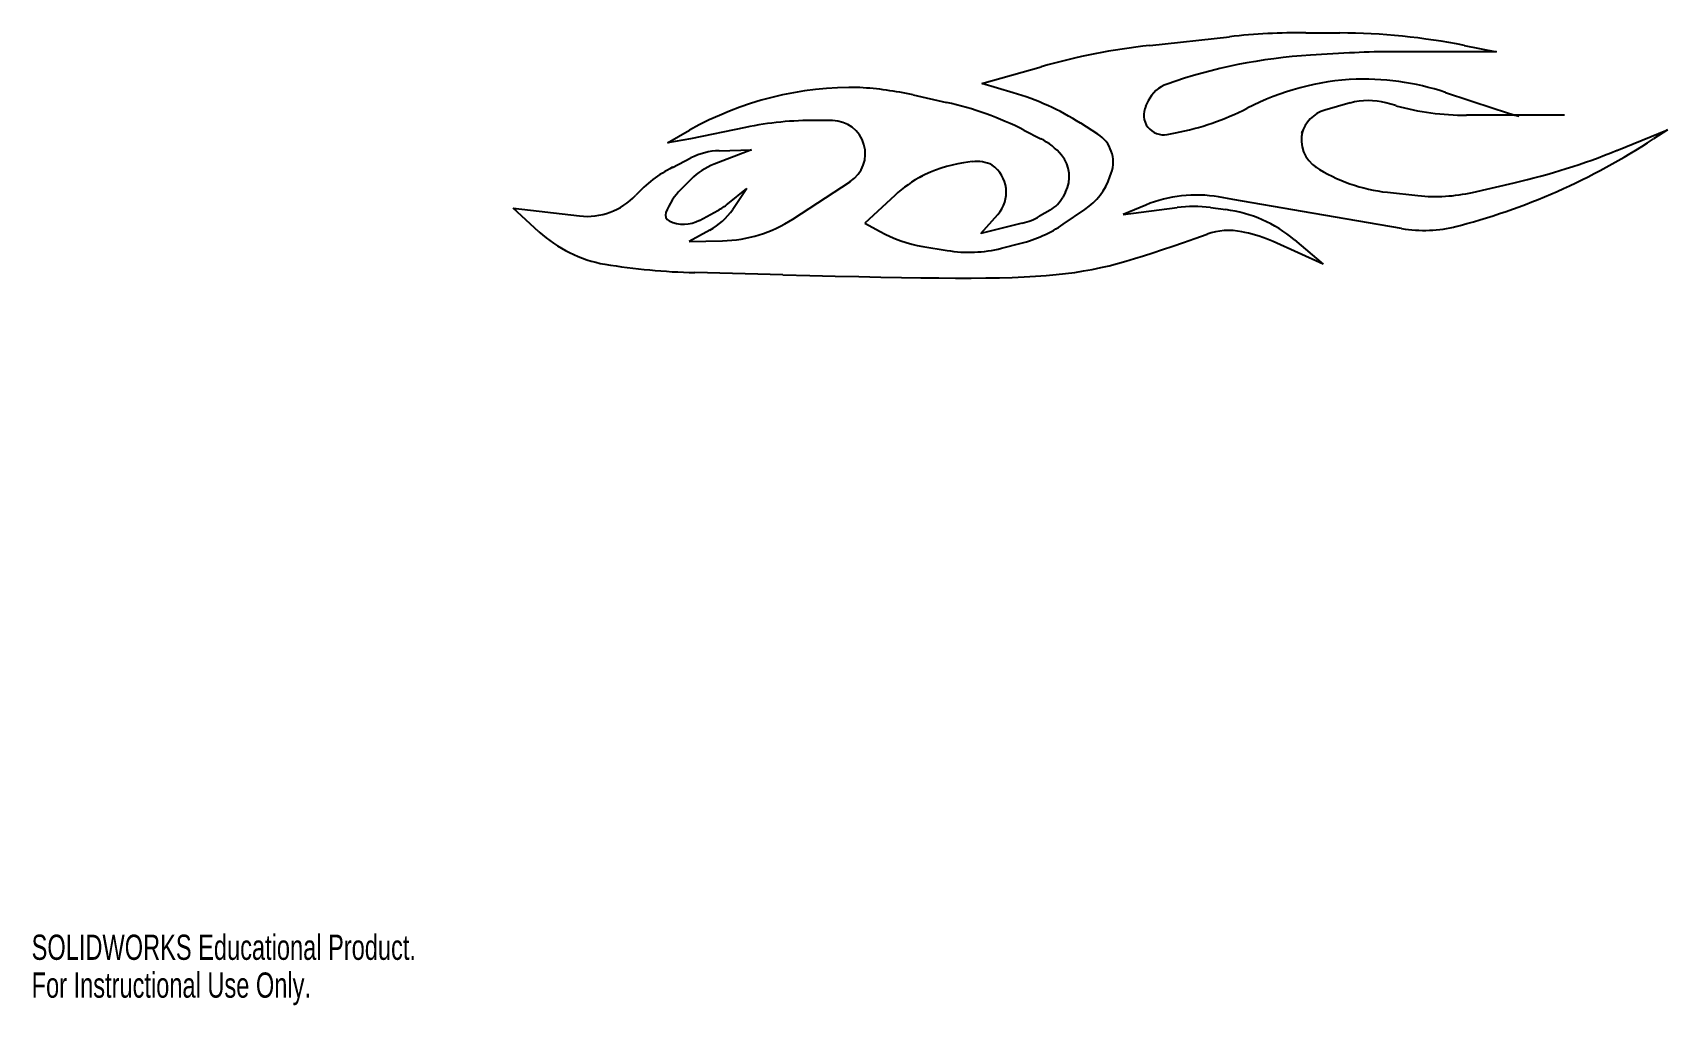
# Model space of a CAD drawing. Header units: inches. Extents: x 0 to 24.7, y 0 to 14.7.
import ezdxf

# ---------------------------------------------------------------- set-up
doc = ezdxf.new("R2010")
doc.units = ezdxf.units.IN
doc.header["$MEASUREMENT"] = 0
doc.layers.add('80', color=179, linetype='Continuous')
doc.styles.add('SLDTEXTSTYLE0', font='TXT', dxfattribs={"width": 0.7})

msp = doc.modelspace()

# ---------------------------------------------------------------- linework, layer by layer
at = {"layer": '80', "color": 1, "linetype": 'Continuous'}
for p, q in [((16.878, 14.486), (18.083, 14.619)), ((19.237, 14.679), (19.75, 14.676)), ((19.893, 14.374), (19.306, 14.338)), ((22.111, 14.391), (20.49, 14.391)), ((21.627, 14.487), (22.111, 14.391)), ((14.343, 13.911), (15.239, 14.166)), ((14.815, 13.773), (14.343, 13.911)), ((19.995, 13.978), (19.91, 13.974)), ((13.306, 13.739), (13.81, 13.626)), ((16.856, 13.648), (16.817, 13.568)), ((19.905, 13.618), (19.523, 13.509)), ((20.594, 13.578), (20.443, 13.619)), ((21.344, 13.778), (22.077, 13.537)), ((12.089, 13.352), (11.844, 13.354)), ((22.391, 13.433), (21.659, 13.433)), ((22.077, 13.537), (22.391, 13.433)), ((9.597, 13.018), (9.93, 13.206)), ((10.777, 13.249), (9.948, 13.076)), ((14.98, 13.207), (15.234, 13.078)), ((16.094, 13.148), (15.836, 13.312)), ((17.144, 13.143), (17.269, 13.167)), ((19.176, 13.156), (19.185, 13.19)), ((23.932, 12.903), (24.692, 13.213)), ((24.692, 13.213), (24.481, 13.075)), ((9.948, 13.076), (9.597, 13.018)), ((10.869, 12.911), (10.303, 12.693)), ((10.38, 12.897), (10.869, 12.911)), ((9.675, 12.646), (9.952, 12.788)), ((14.198, 12.732), (14.065, 12.713)), ((19.397, 12.642), (19.379, 12.654)), ((9.955, 12.467), (9.803, 12.315)), ((11.489, 11.865), (12.359, 12.433)), ((13.41, 12.499), (13.45, 12.52)), ((16.278, 12.504), (16.298, 12.559)), ((21.751, 12.269), (22.381, 12.413)), ((10.508, 12.094), (10.799, 12.325)), ((10.799, 12.325), (10.583, 12.011)), ((13.029, 12.221), (12.58, 11.806)), ((15.606, 12.272), (15.566, 12.196)), ((18.132, 12.162), (17.919, 12.199)), ((19.185, 11.98), (18.132, 12.162)), ((20.466, 12.27), (20.928, 12.22)), ((7.659, 11.675), (7.271, 12.029)), ((7.271, 12.029), (8.27, 11.912)), ((10.08, 11.846), (10.36, 11.997)), ((14.328, 11.65), (14.585, 11.936)), ((15.375, 12), (15.216, 11.908)), ((15.573, 11.788), (15.9, 12.011)), ((16.818, 12.077), (16.476, 11.936)), ((16.476, 11.936), (17.291, 12.039)), ((17.795, 12.038), (18.027, 12.008)), ((20.681, 11.723), (19.185, 11.98)), ((10.238, 11.699), (9.928, 11.529)), ((12.58, 11.806), (12.807, 11.679)), ((14.954, 11.803), (14.328, 11.65)), ((18.312, 11.665), (18.268, 11.673)), ((21.464, 11.743), (21.515, 11.756)), ((9.928, 11.529), (10.43, 11.539)), ((13.453, 11.452), (13.821, 11.391)), ((14.641, 11.425), (14.936, 11.5)), ((19.498, 11.185), (18.744, 11.526)), ((19.063, 11.552), (19.498, 11.185)), ((11.341, 11.024), (10.011, 11.057))]:
    msp.add_line(p, q, dxfattribs=at)
at = {"layer": '80', "color": 11, "linetype": 'Continuous'}
for p, q in [((23.141, 13.433), (22.391, 13.433)), ((22.391, 13.433), (22.449, 13.42))]:
    msp.add_line(p, q, dxfattribs=at)
at = {"layer": '80', "color": 1, "linetype": 'Continuous'}
for centre, radius, start, end in [((19.178, 4.679), 10, 89.6621, 96.2845), ((19.691, 4.676), 10, 78.8339, 89.6621), ((17.972, 4.546), 10, 96.2845, 105.8652), ((19.783, 6.353), 8, 93.4214, 109.281), ((20.49, 4.391), 10, 90, 93.4214), ((12.389, 8.852), 5, 88.684, 119.4585), ((12.217, 8.859), 5, 77.4202, 86.7117), ((17.306, 13.432), 0.5, 109.281, 154.3431), ((20.179, 9.982), 4, 92.6307, 117.2528), ((20.094, 9.978), 4, 71.787, 92.6305), ((12.721, 8.747), 5, 63.1383, 77.4202), ((13.693, 9.934), 4, 57.6186, 73.7169), ((20.177, 12.655), 1, 74.5633, 105.7919), ((21.659, 17.433), 4, 254.5633, 270), ((11.798, 8.354), 5, 89.4747, 101.7766), ((12.085, 12.852), 0.5, 303.1895, 89.4747), ((17.088, 13.438), 0.3, 154.3431, 280.7768), ((16.521, 17.097), 4, 280.7768, 297.1646), ((19.659, 13.028), 0.5, 105.7919, 165.1635), ((14.783, 12.186), 1, 40.04, 63.1383), ((15.826, 12.726), 0.5, 340.5472, 57.6186), ((19.668, 13.062), 0.5, 165.1635, 237.219), ((10.408, 11.898), 1, 91.5683, 117.1048), ((18.99, 21.432), 10, 284.3257, 303.3076), ((20.154, 22.162), 10, 282.8662, 292.1987), ((10.589, 10.861), 2.006, 117.1198, 137.1282), ((10.661, 11.76), 1, 111.0239, 134.9795), ((14.348, 10.733), 2, 98.1244, 117.9626), ((14.268, 12.237), 0.5, 62.4633, 98.1244), ((14.213, 12.27), 0.5, 318.1019, 55.0454), ((15.165, 12.508), 0.5, 331.8045, 40.04), ((20.732, 14.756), 2.5, 237.219, 263.8888), ((14.388, 10.754), 2, 117.9626, 132.805), ((15.335, 12.837), 1, 304.3614, 340.5472), ((8.386, 12.906), 1, 263.338, 317.1388), ((10.51, 11.608), 1, 134.9795, 159.2208), ((9.886, 12.877), 1, 298.2838, 308.4438), ((15.125, 12.433), 0.5, 299.9641, 331.8045), ((17.579, 10.228), 2, 80.2244, 112.3717), ((21.194, 14.706), 2.5, 263.8888, 282.8662), ((9.668, 11.927), 0.1, 159.2208, 244.0253), ((9.843, 12.287), 0.5, 244.0253, 298.2838), ((9.758, 12.576), 1, 298.669, 325.5662), ((10.394, 13.538), 2, 271.0409, 303.1894), ((14.717, 12.774), 1, 283.7514, 299.9641), ((17.54, 10.054), 2, 82.6787, 97.1507), ((17.772, 10.024), 2, 49.828, 82.6787), ((9.008, 13.151), 2, 227.576, 259.7859), ((13.782, 13.425), 2, 240.8199, 260.5443), ((14.444, 13.439), 2, 284.2276, 304.3614), ((18.072, 10.693), 1, 78.6979, 109.143), ((17.92, 9.703), 2, 65.6742, 78.6979), ((21.02, 13.694), 2, 260.2244, 284.3257), ((14.149, 13.364), 2, 260.5443, 284.2276), ((10.254, 21.054), 10, 260.7895, 268.6067)]:
    msp.add_arc(centre, radius, start, end, dxfattribs=at)
at = {"layer": '80'}
msp.add_open_spline([(11.341, 11.024), (15.825, 10.915), (15.719, 10.934), (17.744, 11.638)], degree=3, dxfattribs=at)

# ---------------------------------------------------------------- texts
at = {"color": 7, "linetype": 'Continuous', "char_height": 0.3806, "attachment_point": 1, "style": 'SLDTEXTSTYLE0'}
for s, insert in [('SOLIDWORKS Educational Product.', (0, 1.062)), ('For Instructional Use Only.', (0, 0.491))]:
    msp.add_mtext(s, dxfattribs=dict(at, insert=insert))

doc.saveas('drawing.dxf')
